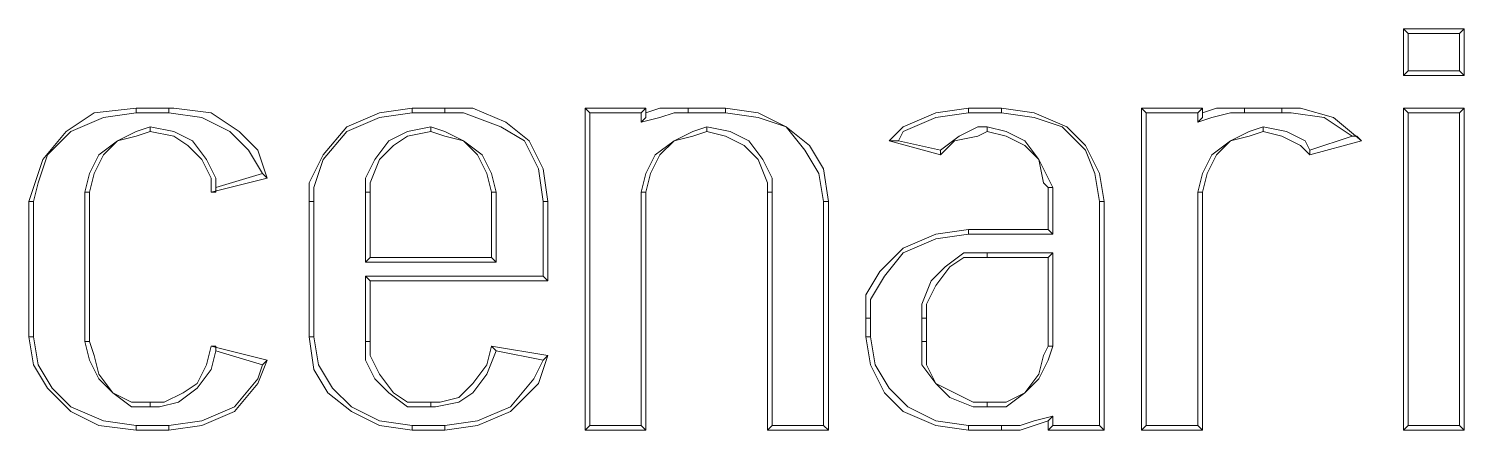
# Model space of a CAD drawing. Header units: centimetres. Extents: x -12.5 to 12.5, y -6.1 to 6.1.
# Drawn here: x 4.149 to 5.232, y -5.539 to -5.236 of the extents above; entities that cross this region are included whole.
import ezdxf

# ---------------------------------------------------------------- set-up
doc = ezdxf.new("R2010")
doc.units = ezdxf.units.CM
doc.header["$MEASUREMENT"] = 0
doc.layers.add('Camada 1', color=7, linetype='Continuous')

msp = doc.modelspace()

# ---------------------------------------------------------------- linework, layer by layer
at = {"layer": 'Camada 1', "color": 251, "lineweight": 9}
for points in [[(5.19006, -5.23907), (5.19006, -5.23907), (5.18652, -5.23554), (5.18652, -5.23554)], [(5.18652, -5.23554), (5.18652, -5.23554), (5.18652, -5.27083), (5.18652, -5.27083)], [(5.2324, -5.23554), (5.2324, -5.23554), (5.18652, -5.23554), (5.18652, -5.23554)], [(5.19006, -5.23907), (5.19006, -5.23907), (5.19006, -5.2673), (5.19006, -5.2673)], [(5.22888, -5.23907), (5.22888, -5.23907), (5.19006, -5.23907), (5.19006, -5.23907)], [(5.22888, -5.23907), (5.22888, -5.23907), (5.2324, -5.23554), (5.2324, -5.23554)], [(5.22888, -5.2673), (5.22888, -5.2673), (5.22888, -5.23907), (5.22888, -5.23907)], [(5.2324, -5.27083), (5.2324, -5.27083), (5.2324, -5.23554), (5.2324, -5.23554)], [(5.19006, -5.2673), (5.19006, -5.2673), (5.18652, -5.27083), (5.18652, -5.27083)], [(5.18652, -5.27083), (5.18652, -5.27083), (5.2324, -5.27083), (5.2324, -5.27083)], [(5.19006, -5.2673), (5.19006, -5.2673), (5.22888, -5.2673), (5.22888, -5.2673)], [(5.22888, -5.2673), (5.22888, -5.2673), (5.2324, -5.27083), (5.2324, -5.27083)], [(4.23013, -5.29906), (4.23013, -5.29906), (4.23013, -5.29553), (4.23013, -5.29553)], [(4.25484, -5.29553), (4.25484, -5.29553), (4.23013, -5.29553), (4.23013, -5.29553)], [(4.25484, -5.29906), (4.25484, -5.29906), (4.25484, -5.29553), (4.25484, -5.29553)], [(4.43835, -5.29906), (4.43835, -5.29906), (4.43835, -5.29553), (4.43835, -5.29553)], [(4.46306, -5.29553), (4.46306, -5.29553), (4.43835, -5.29553), (4.43835, -5.29553)], [(4.46306, -5.29906), (4.46306, -5.29906), (4.46306, -5.29553), (4.46306, -5.29553)], [(4.57246, -5.29906), (4.57246, -5.29906), (4.56893, -5.29553), (4.56893, -5.29553)], [(4.6148, -5.29553), (4.6148, -5.29553), (4.56893, -5.29553), (4.56893, -5.29553)], [(4.56893, -5.29553), (4.56893, -5.29553), (4.56893, -5.53905), (4.56893, -5.53905)], [(4.61127, -5.29906), (4.61127, -5.29906), (4.6148, -5.29553), (4.6148, -5.29553)], [(4.6148, -5.29906), (4.6148, -5.29906), (4.6148, -5.29553), (4.6148, -5.29553)], [(4.64657, -5.29906), (4.64657, -5.29906), (4.64657, -5.29553), (4.64657, -5.29553)], [(4.6748, -5.29553), (4.6748, -5.29553), (4.64657, -5.29553), (4.64657, -5.29553)], [(4.6748, -5.29906), (4.6748, -5.29906), (4.6748, -5.29553), (4.6748, -5.29553)], [(4.85832, -5.29906), (4.85832, -5.29906), (4.85832, -5.29553), (4.85832, -5.29553)], [(4.88302, -5.29553), (4.88302, -5.29553), (4.85832, -5.29553), (4.85832, -5.29553)], [(4.88302, -5.29906), (4.88302, -5.29906), (4.88302, -5.29553), (4.88302, -5.29553)], [(4.99242, -5.29906), (4.99242, -5.29906), (4.9889, -5.29553), (4.9889, -5.29553)], [(5.03478, -5.29553), (5.03478, -5.29553), (4.9889, -5.29553), (4.9889, -5.29553)], [(4.9889, -5.29553), (4.9889, -5.29553), (4.9889, -5.53905), (4.9889, -5.53905)], [(5.03124, -5.29906), (5.03124, -5.29906), (5.03478, -5.29553), (5.03478, -5.29553)], [(5.03478, -5.29906), (5.03478, -5.29906), (5.03478, -5.29553), (5.03478, -5.29553)], [(5.06654, -5.29906), (5.06654, -5.29906), (5.06654, -5.29553), (5.06654, -5.29553)], [(5.09477, -5.29553), (5.09477, -5.29553), (5.06654, -5.29553), (5.06654, -5.29553)], [(5.09477, -5.29906), (5.09477, -5.29906), (5.09477, -5.29553), (5.09477, -5.29553)], [(5.19006, -5.29906), (5.19006, -5.29906), (5.18652, -5.29553), (5.18652, -5.29553)], [(5.2324, -5.29553), (5.2324, -5.29553), (5.18652, -5.29553), (5.18652, -5.29553)], [(5.18652, -5.29553), (5.18652, -5.29553), (5.18652, -5.53905), (5.18652, -5.53905)], [(5.22888, -5.29906), (5.22888, -5.29906), (5.2324, -5.29553), (5.2324, -5.29553)], [(5.2324, -5.53905), (5.2324, -5.53905), (5.2324, -5.29553), (5.2324, -5.29553)], [(4.25484, -5.29906), (4.25484, -5.29906), (4.23013, -5.29906), (4.23013, -5.29906)], [(4.46306, -5.29906), (4.46306, -5.29906), (4.43835, -5.29906), (4.43835, -5.29906)], [(4.61127, -5.29906), (4.61127, -5.29906), (4.57246, -5.29906), (4.57246, -5.29906)], [(4.57246, -5.29906), (4.57246, -5.29906), (4.57246, -5.53551), (4.57246, -5.53551)], [(4.61127, -5.30613), (4.61127, -5.30613), (4.61127, -5.29906), (4.61127, -5.29906)], [(4.6748, -5.29906), (4.6748, -5.29906), (4.64657, -5.29906), (4.64657, -5.29906)], [(4.88302, -5.29906), (4.88302, -5.29906), (4.85832, -5.29906), (4.85832, -5.29906)], [(4.99242, -5.29906), (4.99242, -5.29906), (4.99242, -5.53551), (4.99242, -5.53551)], [(5.03124, -5.29906), (5.03124, -5.29906), (4.99242, -5.29906), (4.99242, -5.29906)], [(5.03124, -5.30613), (5.03124, -5.30613), (5.03124, -5.29906), (5.03124, -5.29906)], [(5.09477, -5.29906), (5.09477, -5.29906), (5.06654, -5.29906), (5.06654, -5.29906)], [(5.19006, -5.29906), (5.19006, -5.29906), (5.19006, -5.53551), (5.19006, -5.53551)], [(5.22888, -5.29906), (5.22888, -5.29906), (5.19006, -5.29906), (5.19006, -5.29906)], [(5.22888, -5.53551), (5.22888, -5.53551), (5.22888, -5.29906), (5.22888, -5.29906)], [(4.24072, -5.30965), (4.24072, -5.30965), (4.24072, -5.31318), (4.24072, -5.31318)], [(4.45246, -5.30965), (4.45246, -5.30965), (4.45246, -5.31318), (4.45246, -5.31318)], [(4.66068, -5.30965), (4.66068, -5.30965), (4.66068, -5.31318), (4.66068, -5.31318)], [(4.87243, -5.30965), (4.87243, -5.30965), (4.87243, -5.31318), (4.87243, -5.31318)], [(5.08065, -5.30965), (5.08065, -5.30965), (5.08065, -5.31318), (5.08065, -5.31318)], [(5.11595, -5.32729), (5.11595, -5.32729), (5.14771, -5.31671), (5.14771, -5.31671)], [(4.79832, -5.32024), (4.79832, -5.32024), (4.83714, -5.33083), (4.83714, -5.33083)], [(4.80538, -5.32024), (4.80538, -5.32024), (4.83714, -5.32729), (4.83714, -5.32729)], [(5.11595, -5.33083), (5.11595, -5.33083), (5.15476, -5.32024), (5.15476, -5.32024)], [(4.2866, -5.35906), (4.2866, -5.35906), (4.32894, -5.34847), (4.32894, -5.34847)], [(4.29013, -5.35552), (4.29013, -5.35552), (4.32541, -5.34494), (4.32541, -5.34494)], [(4.32541, -5.34494), (4.32541, -5.34494), (4.32894, -5.34847), (4.32894, -5.34847)], [(4.19131, -5.47199), (4.19131, -5.47199), (4.19131, -5.35906), (4.19131, -5.35906)], [(4.19131, -5.35906), (4.19131, -5.35906), (4.19484, -5.35906), (4.19484, -5.35906)], [(4.19484, -5.47199), (4.19484, -5.47199), (4.19484, -5.35906), (4.19484, -5.35906)], [(4.40306, -5.35906), (4.40306, -5.35906), (4.40306, -5.412), (4.40306, -5.412)], [(4.40306, -5.35906), (4.40306, -5.35906), (4.40658, -5.35906), (4.40658, -5.35906)], [(4.40658, -5.35906), (4.40658, -5.35906), (4.40658, -5.40847), (4.40658, -5.40847)], [(4.50187, -5.35906), (4.50187, -5.35906), (4.49835, -5.35906), (4.49835, -5.35906)], [(4.49835, -5.40847), (4.49835, -5.40847), (4.49835, -5.35906), (4.49835, -5.35906)], [(4.50187, -5.412), (4.50187, -5.412), (4.50187, -5.35906), (4.50187, -5.35906)], [(4.61127, -5.53551), (4.61127, -5.53551), (4.61127, -5.35906), (4.61127, -5.35906)], [(4.61127, -5.35906), (4.61127, -5.35906), (4.6148, -5.35906), (4.6148, -5.35906)], [(4.6148, -5.53905), (4.6148, -5.53905), (4.6148, -5.35906), (4.6148, -5.35906)], [(4.71009, -5.35906), (4.71009, -5.35906), (4.70656, -5.35906), (4.70656, -5.35906)], [(4.70656, -5.35906), (4.70656, -5.35906), (4.70656, -5.53905), (4.70656, -5.53905)], [(4.71009, -5.35906), (4.71009, -5.35906), (4.71009, -5.53551), (4.71009, -5.53551)], [(4.92184, -5.35552), (4.92184, -5.35552), (4.91831, -5.35552), (4.91831, -5.35552)], [(4.91831, -5.35552), (4.91831, -5.35552), (4.91831, -5.38729), (4.91831, -5.38729)], [(4.92184, -5.35552), (4.92184, -5.35552), (4.92184, -5.39082), (4.92184, -5.39082)], [(5.03124, -5.53551), (5.03124, -5.53551), (5.03124, -5.35906), (5.03124, -5.35906)], [(5.03124, -5.35906), (5.03124, -5.35906), (5.03478, -5.35906), (5.03478, -5.35906)], [(5.03478, -5.53905), (5.03478, -5.53905), (5.03478, -5.35906), (5.03478, -5.35906)], [(4.15249, -5.36612), (4.15249, -5.36612), (4.14897, -5.36612), (4.14897, -5.36612)], [(4.14897, -5.36612), (4.14897, -5.36612), (4.14897, -5.46846), (4.14897, -5.46846)], [(4.15249, -5.36612), (4.15249, -5.36612), (4.15249, -5.46846), (4.15249, -5.46846)], [(4.36424, -5.36612), (4.36424, -5.36612), (4.36071, -5.36612), (4.36071, -5.36612)], [(4.36071, -5.36612), (4.36071, -5.36612), (4.36071, -5.46846), (4.36071, -5.46846)], [(4.36424, -5.36612), (4.36424, -5.36612), (4.36424, -5.46846), (4.36424, -5.46846)], [(4.53716, -5.42258), (4.53716, -5.42258), (4.53716, -5.36612), (4.53716, -5.36612)], [(4.53716, -5.36612), (4.53716, -5.36612), (4.5407, -5.36612), (4.5407, -5.36612)], [(4.5407, -5.42611), (4.5407, -5.42611), (4.5407, -5.36612), (4.5407, -5.36612)], [(4.74892, -5.53551), (4.74892, -5.53551), (4.74892, -5.36612), (4.74892, -5.36612)], [(4.74892, -5.36612), (4.74892, -5.36612), (4.75245, -5.36612), (4.75245, -5.36612)], [(4.75245, -5.53905), (4.75245, -5.53905), (4.75245, -5.36612), (4.75245, -5.36612)], [(4.95714, -5.36612), (4.95714, -5.36612), (4.96066, -5.36612), (4.96066, -5.36612)], [(4.85832, -5.39082), (4.85832, -5.39082), (4.85832, -5.38729), (4.85832, -5.38729)], [(4.91831, -5.38729), (4.91831, -5.38729), (4.85832, -5.38729), (4.85832, -5.38729)], [(4.92184, -5.39082), (4.92184, -5.39082), (4.85832, -5.39082), (4.85832, -5.39082)], [(4.92184, -5.39082), (4.92184, -5.39082), (4.91831, -5.38729), (4.91831, -5.38729)], [(4.92184, -5.40493), (4.92184, -5.40493), (4.87243, -5.40493), (4.87243, -5.40493)], [(4.87243, -5.40493), (4.87243, -5.40493), (4.87243, -5.40847), (4.87243, -5.40847)], [(4.92184, -5.40493), (4.92184, -5.40493), (4.91831, -5.40847), (4.91831, -5.40847)], [(4.92184, -5.47552), (4.92184, -5.47552), (4.92184, -5.40493), (4.92184, -5.40493)], [(4.40306, -5.412), (4.40306, -5.412), (4.40658, -5.40847), (4.40658, -5.40847)], [(4.40306, -5.412), (4.40306, -5.412), (4.50187, -5.412), (4.50187, -5.412)], [(4.40658, -5.40847), (4.40658, -5.40847), (4.49835, -5.40847), (4.49835, -5.40847)], [(4.50187, -5.412), (4.50187, -5.412), (4.49835, -5.40847), (4.49835, -5.40847)], [(4.91831, -5.40847), (4.91831, -5.40847), (4.87243, -5.40847), (4.87243, -5.40847)], [(4.91831, -5.47552), (4.91831, -5.47552), (4.91831, -5.40847), (4.91831, -5.40847)], [(4.40306, -5.42258), (4.40306, -5.42258), (4.53716, -5.42258), (4.53716, -5.42258)], [(4.40306, -5.47199), (4.40306, -5.47199), (4.40306, -5.42258), (4.40306, -5.42258)], [(4.40306, -5.42258), (4.40306, -5.42258), (4.40658, -5.42611), (4.40658, -5.42611)], [(4.40658, -5.47199), (4.40658, -5.47199), (4.40658, -5.42611), (4.40658, -5.42611)], [(4.40658, -5.42611), (4.40658, -5.42611), (4.5407, -5.42611), (4.5407, -5.42611)], [(4.53716, -5.42258), (4.53716, -5.42258), (4.5407, -5.42611), (4.5407, -5.42611)], [(4.78421, -5.45434), (4.78421, -5.45434), (4.78068, -5.45434), (4.78068, -5.45434)], [(4.78068, -5.45434), (4.78068, -5.45434), (4.78068, -5.46846), (4.78068, -5.46846)], [(4.78421, -5.45434), (4.78421, -5.45434), (4.78421, -5.46846), (4.78421, -5.46846)], [(4.82302, -5.45434), (4.82302, -5.45434), (4.82302, -5.47199), (4.82302, -5.47199)], [(4.82302, -5.45434), (4.82302, -5.45434), (4.82656, -5.45434), (4.82656, -5.45434)], [(4.82656, -5.45434), (4.82656, -5.45434), (4.82656, -5.47199), (4.82656, -5.47199)], [(4.15249, -5.46846), (4.15249, -5.46846), (4.14897, -5.46846), (4.14897, -5.46846)], [(4.36424, -5.46846), (4.36424, -5.46846), (4.36071, -5.46846), (4.36071, -5.46846)], [(4.78421, -5.46846), (4.78421, -5.46846), (4.78068, -5.46846), (4.78068, -5.46846)], [(4.19131, -5.47199), (4.19131, -5.47199), (4.19484, -5.47199), (4.19484, -5.47199)], [(4.32894, -5.4861), (4.32894, -5.4861), (4.2866, -5.47552), (4.2866, -5.47552)], [(4.32541, -5.48964), (4.32541, -5.48964), (4.29013, -5.47905), (4.29013, -5.47905)], [(4.40306, -5.47199), (4.40306, -5.47199), (4.40658, -5.47199), (4.40658, -5.47199)], [(4.50187, -5.47905), (4.50187, -5.47905), (4.49835, -5.47552), (4.49835, -5.47552)], [(4.5407, -5.48258), (4.5407, -5.48258), (4.49835, -5.47552), (4.49835, -5.47552)], [(4.53716, -5.4861), (4.53716, -5.4861), (4.50187, -5.47905), (4.50187, -5.47905)], [(4.82302, -5.47199), (4.82302, -5.47199), (4.82656, -5.47199), (4.82656, -5.47199)], [(4.92184, -5.47552), (4.92184, -5.47552), (4.91831, -5.47552), (4.91831, -5.47552)], [(4.32541, -5.48964), (4.32541, -5.48964), (4.32894, -5.4861), (4.32894, -5.4861)], [(4.24072, -5.5214), (4.24072, -5.5214), (4.24072, -5.51787), (4.24072, -5.51787)], [(4.45246, -5.5214), (4.45246, -5.5214), (4.45246, -5.51787), (4.45246, -5.51787)], [(4.87243, -5.5214), (4.87243, -5.5214), (4.87243, -5.51787), (4.87243, -5.51787)], [(4.23013, -5.53551), (4.23013, -5.53551), (4.25484, -5.53551), (4.25484, -5.53551)], [(4.23013, -5.53551), (4.23013, -5.53551), (4.23013, -5.53905), (4.23013, -5.53905)], [(4.25484, -5.53551), (4.25484, -5.53551), (4.25484, -5.53905), (4.25484, -5.53905)], [(4.43835, -5.53551), (4.43835, -5.53551), (4.46306, -5.53551), (4.46306, -5.53551)], [(4.43835, -5.53551), (4.43835, -5.53551), (4.43835, -5.53905), (4.43835, -5.53905)], [(4.46306, -5.53551), (4.46306, -5.53551), (4.46306, -5.53905), (4.46306, -5.53905)], [(4.57246, -5.53551), (4.57246, -5.53551), (4.56893, -5.53905), (4.56893, -5.53905)], [(4.57246, -5.53551), (4.57246, -5.53551), (4.61127, -5.53551), (4.61127, -5.53551)], [(4.61127, -5.53551), (4.61127, -5.53551), (4.6148, -5.53905), (4.6148, -5.53905)], [(4.71009, -5.53551), (4.71009, -5.53551), (4.70656, -5.53905), (4.70656, -5.53905)], [(4.71009, -5.53551), (4.71009, -5.53551), (4.74892, -5.53551), (4.74892, -5.53551)], [(4.74892, -5.53551), (4.74892, -5.53551), (4.75245, -5.53905), (4.75245, -5.53905)], [(4.85832, -5.53551), (4.85832, -5.53551), (4.88302, -5.53551), (4.88302, -5.53551)], [(4.85832, -5.53551), (4.85832, -5.53551), (4.85832, -5.53905), (4.85832, -5.53905)], [(4.88302, -5.53551), (4.88302, -5.53551), (4.88302, -5.53905), (4.88302, -5.53905)], [(4.92184, -5.52846), (4.92184, -5.52846), (4.91831, -5.53198), (4.91831, -5.53198)], [(4.91831, -5.53198), (4.91831, -5.53198), (4.91831, -5.53905), (4.91831, -5.53905)], [(4.92184, -5.53551), (4.92184, -5.53551), (4.91831, -5.53905), (4.91831, -5.53905)], [(4.92184, -5.52846), (4.92184, -5.52846), (4.92184, -5.53551), (4.92184, -5.53551)], [(4.92184, -5.53551), (4.92184, -5.53551), (4.95714, -5.53551), (4.95714, -5.53551)], [(4.95714, -5.53551), (4.95714, -5.53551), (4.96066, -5.53905), (4.96066, -5.53905)], [(4.99242, -5.53551), (4.99242, -5.53551), (4.9889, -5.53905), (4.9889, -5.53905)], [(4.99242, -5.53551), (4.99242, -5.53551), (5.03124, -5.53551), (5.03124, -5.53551)], [(5.03124, -5.53551), (5.03124, -5.53551), (5.03478, -5.53905), (5.03478, -5.53905)], [(5.19006, -5.53551), (5.19006, -5.53551), (5.18652, -5.53905), (5.18652, -5.53905)], [(5.19006, -5.53551), (5.19006, -5.53551), (5.22888, -5.53551), (5.22888, -5.53551)], [(5.22888, -5.53551), (5.22888, -5.53551), (5.2324, -5.53905), (5.2324, -5.53905)], [(4.23013, -5.53905), (4.23013, -5.53905), (4.25484, -5.53905), (4.25484, -5.53905)], [(4.43835, -5.53905), (4.43835, -5.53905), (4.46306, -5.53905), (4.46306, -5.53905)], [(4.56893, -5.53905), (4.56893, -5.53905), (4.6148, -5.53905), (4.6148, -5.53905)], [(4.70656, -5.53905), (4.70656, -5.53905), (4.75245, -5.53905), (4.75245, -5.53905)], [(4.85832, -5.53905), (4.85832, -5.53905), (4.88302, -5.53905), (4.88302, -5.53905)], [(4.91831, -5.53905), (4.91831, -5.53905), (4.96066, -5.53905), (4.96066, -5.53905)], [(4.9889, -5.53905), (4.9889, -5.53905), (5.03478, -5.53905), (5.03478, -5.53905)], [(5.18652, -5.53905), (5.18652, -5.53905), (5.2324, -5.53905), (5.2324, -5.53905)]]:
    msp.add_open_spline(points, degree=3, dxfattribs=at)
for points, knots in [([(4.23013, -5.29553), (4.23013, -5.29553), (4.19836, -5.29906), (4.19836, -5.29906), (4.19836, -5.29906), (4.1772, -5.31318), (4.1772, -5.31318), (4.1772, -5.31318), (4.15955, -5.33436), (4.15955, -5.33436), (4.15955, -5.33436), (4.15249, -5.35552), (4.15249, -5.35552), (4.15249, -5.35552), (4.14897, -5.36612), (4.14897, -5.36612)], [0, 0, 0, 0, 0.2, 0.2, 0.2, 0.4, 0.4, 0.4, 0.6, 0.6, 0.6, 0.8, 0.8, 0.8, 1, 1, 1, 1]), ([(4.32894, -5.34847), (4.32894, -5.34847), (4.32189, -5.32729), (4.32189, -5.32729), (4.32189, -5.32729), (4.30778, -5.31318), (4.30778, -5.31318), (4.30778, -5.31318), (4.2866, -5.29906), (4.2866, -5.29906), (4.2866, -5.29906), (4.25837, -5.29553), (4.25837, -5.29553), (4.25837, -5.29553), (4.25484, -5.29553), (4.25484, -5.29553)], [0, 0, 0, 0, 0.2, 0.2, 0.2, 0.4, 0.4, 0.4, 0.6, 0.6, 0.6, 0.8, 0.8, 0.8, 1, 1, 1, 1]), ([(4.43835, -5.29553), (4.43835, -5.29553), (4.41365, -5.29906), (4.41365, -5.29906), (4.41365, -5.29906), (4.38894, -5.30965), (4.38894, -5.30965), (4.38894, -5.30965), (4.3713, -5.33083), (4.3713, -5.33083), (4.3713, -5.33083), (4.36071, -5.352), (4.36071, -5.352), (4.36071, -5.352), (4.36071, -5.36612), (4.36071, -5.36612)], [0, 0, 0, 0, 0.2, 0.2, 0.2, 0.4, 0.4, 0.4, 0.6, 0.6, 0.6, 0.8, 0.8, 0.8, 1, 1, 1, 1]), ([(4.5407, -5.36612), (4.5407, -5.36612), (4.53716, -5.34141), (4.53716, -5.34141), (4.53716, -5.34141), (4.52658, -5.32024), (4.52658, -5.32024), (4.52658, -5.32024), (4.50893, -5.30613), (4.50893, -5.30613), (4.50893, -5.30613), (4.48422, -5.29553), (4.48422, -5.29553), (4.48422, -5.29553), (4.46306, -5.29553), (4.46306, -5.29553)], [0, 0, 0, 0, 0.2, 0.2, 0.2, 0.4, 0.4, 0.4, 0.6, 0.6, 0.6, 0.8, 0.8, 0.8, 1, 1, 1, 1]), ([(4.64657, -5.29553), (4.64657, -5.29553), (4.63598, -5.29553), (4.63598, -5.29553), (4.63598, -5.29553), (4.6254, -5.29553), (4.6254, -5.29553), (4.6254, -5.29553), (4.6148, -5.29906), (4.6148, -5.29906)], [0, 0, 0, 0, 0.3333333, 0.3333333, 0.3333333, 0.6666667, 0.6666667, 0.6666667, 1, 1, 1, 1]), ([(4.75245, -5.36612), (4.75245, -5.36612), (4.74892, -5.34141), (4.74892, -5.34141), (4.74892, -5.34141), (4.73832, -5.32377), (4.73832, -5.32377), (4.73832, -5.32377), (4.72068, -5.30965), (4.72068, -5.30965), (4.72068, -5.30965), (4.69951, -5.29906), (4.69951, -5.29906), (4.69951, -5.29906), (4.6748, -5.29553), (4.6748, -5.29553)], [0, 0, 0, 0, 0.2, 0.2, 0.2, 0.4, 0.4, 0.4, 0.6, 0.6, 0.6, 0.8, 0.8, 0.8, 1, 1, 1, 1]), ([(4.85832, -5.29553), (4.85832, -5.29553), (4.83361, -5.29906), (4.83361, -5.29906), (4.83361, -5.29906), (4.80891, -5.30965), (4.80891, -5.30965), (4.80891, -5.30965), (4.79832, -5.32024), (4.79832, -5.32024)], [0, 0, 0, 0, 0.3333333, 0.3333333, 0.3333333, 0.6666667, 0.6666667, 0.6666667, 1, 1, 1, 1]), ([(4.96066, -5.36612), (4.96066, -5.36612), (4.95714, -5.34494), (4.95714, -5.34494), (4.95714, -5.34494), (4.94654, -5.32377), (4.94654, -5.32377), (4.94654, -5.32377), (4.93243, -5.30965), (4.93243, -5.30965), (4.93243, -5.30965), (4.90773, -5.29906), (4.90773, -5.29906), (4.90773, -5.29906), (4.88302, -5.29553), (4.88302, -5.29553)], [0, 0, 0, 0, 0.2, 0.2, 0.2, 0.4, 0.4, 0.4, 0.6, 0.6, 0.6, 0.8, 0.8, 0.8, 1, 1, 1, 1]), ([(5.06654, -5.29553), (5.06654, -5.29553), (5.05594, -5.29553), (5.05594, -5.29553), (5.05594, -5.29553), (5.04536, -5.29553), (5.04536, -5.29553), (5.04536, -5.29553), (5.03478, -5.29906), (5.03478, -5.29906)], [0, 0, 0, 0, 0.3333333, 0.3333333, 0.3333333, 0.6666667, 0.6666667, 0.6666667, 1, 1, 1, 1]), ([(5.15476, -5.32024), (5.15476, -5.32024), (5.13359, -5.30259), (5.13359, -5.30259), (5.13359, -5.30259), (5.10888, -5.29553), (5.10888, -5.29553), (5.10888, -5.29553), (5.09477, -5.29553), (5.09477, -5.29553)], [0, 0, 0, 0, 0.3333333, 0.3333333, 0.3333333, 0.6666667, 0.6666667, 0.6666667, 1, 1, 1, 1]), ([(4.23013, -5.29906), (4.23013, -5.29906), (4.20543, -5.30259), (4.20543, -5.30259), (4.20543, -5.30259), (4.18073, -5.31318), (4.18073, -5.31318), (4.18073, -5.31318), (4.16308, -5.33083), (4.16308, -5.33083), (4.16308, -5.33083), (4.15602, -5.352), (4.15602, -5.352), (4.15602, -5.352), (4.15249, -5.36612), (4.15249, -5.36612)], [0, 0, 0, 0, 0.2, 0.2, 0.2, 0.4, 0.4, 0.4, 0.6, 0.6, 0.6, 0.8, 0.8, 0.8, 1, 1, 1, 1]), ([(4.32541, -5.34494), (4.32541, -5.34494), (4.31483, -5.32729), (4.31483, -5.32729), (4.31483, -5.32729), (4.30071, -5.31318), (4.30071, -5.31318), (4.30071, -5.31318), (4.27954, -5.30259), (4.27954, -5.30259), (4.27954, -5.30259), (4.25484, -5.29906), (4.25484, -5.29906)], [0, 0, 0, 0, 0.25, 0.25, 0.25, 0.5, 0.5, 0.5, 0.75, 0.75, 0.75, 1, 1, 1, 1]), ([(4.43835, -5.29906), (4.43835, -5.29906), (4.41365, -5.30259), (4.41365, -5.30259), (4.41365, -5.30259), (4.38894, -5.31318), (4.38894, -5.31318), (4.38894, -5.31318), (4.3713, -5.33436), (4.3713, -5.33436), (4.3713, -5.33436), (4.36424, -5.35552), (4.36424, -5.35552), (4.36424, -5.35552), (4.36424, -5.36612), (4.36424, -5.36612)], [0, 0, 0, 0, 0.2, 0.2, 0.2, 0.4, 0.4, 0.4, 0.6, 0.6, 0.6, 0.8, 0.8, 0.8, 1, 1, 1, 1]), ([(4.53716, -5.36612), (4.53716, -5.36612), (4.53363, -5.34141), (4.53363, -5.34141), (4.53363, -5.34141), (4.52305, -5.32024), (4.52305, -5.32024), (4.52305, -5.32024), (4.5054, -5.30965), (4.5054, -5.30965), (4.5054, -5.30965), (4.47717, -5.29906), (4.47717, -5.29906), (4.47717, -5.29906), (4.46306, -5.29906), (4.46306, -5.29906)], [0, 0, 0, 0, 0.2, 0.2, 0.2, 0.4, 0.4, 0.4, 0.6, 0.6, 0.6, 0.8, 0.8, 0.8, 1, 1, 1, 1]), ([(4.64657, -5.29906), (4.64657, -5.29906), (4.63598, -5.29906), (4.63598, -5.29906), (4.63598, -5.29906), (4.6254, -5.30259), (4.6254, -5.30259), (4.6254, -5.30259), (4.61127, -5.30613), (4.61127, -5.30613)], [0, 0, 0, 0, 0.3333333, 0.3333333, 0.3333333, 0.6666667, 0.6666667, 0.6666667, 1, 1, 1, 1]), ([(4.61127, -5.30613), (4.61127, -5.30613), (4.6148, -5.30259), (4.6148, -5.30259), (4.6148, -5.30259), (4.6148, -5.29906), (4.6148, -5.29906)], [0, 0, 0, 0, 0.5, 0.5, 0.5, 1, 1, 1, 1]), ([(4.74892, -5.36612), (4.74892, -5.36612), (4.74538, -5.34494), (4.74538, -5.34494), (4.74538, -5.34494), (4.7348, -5.32729), (4.7348, -5.32729), (4.7348, -5.32729), (4.72068, -5.30965), (4.72068, -5.30965), (4.72068, -5.30965), (4.69951, -5.30259), (4.69951, -5.30259), (4.69951, -5.30259), (4.6748, -5.29906), (4.6748, -5.29906)], [0, 0, 0, 0, 0.2, 0.2, 0.2, 0.4, 0.4, 0.4, 0.6, 0.6, 0.6, 0.8, 0.8, 0.8, 1, 1, 1, 1]), ([(4.85832, -5.29906), (4.85832, -5.29906), (4.83361, -5.30259), (4.83361, -5.30259), (4.83361, -5.30259), (4.80891, -5.31318), (4.80891, -5.31318), (4.80891, -5.31318), (4.80538, -5.32024), (4.80538, -5.32024)], [0, 0, 0, 0, 0.3333333, 0.3333333, 0.3333333, 0.6666667, 0.6666667, 0.6666667, 1, 1, 1, 1]), ([(4.95714, -5.36612), (4.95714, -5.36612), (4.9536, -5.34494), (4.9536, -5.34494), (4.9536, -5.34494), (4.94654, -5.32729), (4.94654, -5.32729), (4.94654, -5.32729), (4.92889, -5.30965), (4.92889, -5.30965), (4.92889, -5.30965), (4.90773, -5.30259), (4.90773, -5.30259), (4.90773, -5.30259), (4.88302, -5.29906), (4.88302, -5.29906)], [0, 0, 0, 0, 0.2, 0.2, 0.2, 0.4, 0.4, 0.4, 0.6, 0.6, 0.6, 0.8, 0.8, 0.8, 1, 1, 1, 1]), ([(5.06654, -5.29906), (5.06654, -5.29906), (5.05594, -5.29906), (5.05594, -5.29906), (5.05594, -5.29906), (5.04183, -5.30259), (5.04183, -5.30259), (5.04183, -5.30259), (5.03124, -5.30613), (5.03124, -5.30613)], [0, 0, 0, 0, 0.3333333, 0.3333333, 0.3333333, 0.6666667, 0.6666667, 0.6666667, 1, 1, 1, 1]), ([(5.03124, -5.30613), (5.03124, -5.30613), (5.03478, -5.30259), (5.03478, -5.30259), (5.03478, -5.30259), (5.03478, -5.29906), (5.03478, -5.29906)], [0, 0, 0, 0, 0.5, 0.5, 0.5, 1, 1, 1, 1]), ([(5.14771, -5.31671), (5.14771, -5.31671), (5.12653, -5.30259), (5.12653, -5.30259), (5.12653, -5.30259), (5.10183, -5.29906), (5.10183, -5.29906), (5.10183, -5.29906), (5.09477, -5.29906), (5.09477, -5.29906)], [0, 0, 0, 0, 0.3333333, 0.3333333, 0.3333333, 0.6666667, 0.6666667, 0.6666667, 1, 1, 1, 1]), ([(4.19131, -5.35906), (4.19131, -5.35906), (4.19484, -5.34494), (4.19484, -5.34494), (4.19484, -5.34494), (4.2019, -5.33083), (4.2019, -5.33083), (4.2019, -5.33083), (4.21601, -5.32024), (4.21601, -5.32024), (4.21601, -5.32024), (4.23013, -5.31318), (4.23013, -5.31318), (4.23013, -5.31318), (4.24072, -5.30965), (4.24072, -5.30965)], [0, 0, 0, 0, 0.2, 0.2, 0.2, 0.4, 0.4, 0.4, 0.6, 0.6, 0.6, 0.8, 0.8, 0.8, 1, 1, 1, 1]), ([(4.19484, -5.35906), (4.19484, -5.35906), (4.19836, -5.34494), (4.19836, -5.34494), (4.19836, -5.34494), (4.20543, -5.33083), (4.20543, -5.33083), (4.20543, -5.33083), (4.21601, -5.32024), (4.21601, -5.32024), (4.21601, -5.32024), (4.23013, -5.31671), (4.23013, -5.31671), (4.23013, -5.31671), (4.24072, -5.31318), (4.24072, -5.31318)], [0, 0, 0, 0, 0.2, 0.2, 0.2, 0.4, 0.4, 0.4, 0.6, 0.6, 0.6, 0.8, 0.8, 0.8, 1, 1, 1, 1]), ([(4.24072, -5.30965), (4.24072, -5.30965), (4.25837, -5.31318), (4.25837, -5.31318), (4.25837, -5.31318), (4.27248, -5.32024), (4.27248, -5.32024), (4.27248, -5.32024), (4.28307, -5.33436), (4.28307, -5.33436), (4.28307, -5.33436), (4.29013, -5.34847), (4.29013, -5.34847), (4.29013, -5.34847), (4.29013, -5.35552), (4.29013, -5.35552)], [0, 0, 0, 0, 0.2, 0.2, 0.2, 0.4, 0.4, 0.4, 0.6, 0.6, 0.6, 0.8, 0.8, 0.8, 1, 1, 1, 1]), ([(4.24072, -5.31318), (4.24072, -5.31318), (4.25837, -5.31671), (4.25837, -5.31671), (4.25837, -5.31671), (4.26895, -5.32377), (4.26895, -5.32377), (4.26895, -5.32377), (4.27954, -5.33436), (4.27954, -5.33436), (4.27954, -5.33436), (4.2866, -5.34847), (4.2866, -5.34847), (4.2866, -5.34847), (4.2866, -5.35906), (4.2866, -5.35906)], [0, 0, 0, 0, 0.2, 0.2, 0.2, 0.4, 0.4, 0.4, 0.6, 0.6, 0.6, 0.8, 0.8, 0.8, 1, 1, 1, 1]), ([(4.45246, -5.30965), (4.45246, -5.30965), (4.43482, -5.31318), (4.43482, -5.31318), (4.43482, -5.31318), (4.4207, -5.32024), (4.4207, -5.32024), (4.4207, -5.32024), (4.41012, -5.33436), (4.41012, -5.33436), (4.41012, -5.33436), (4.40306, -5.34847), (4.40306, -5.34847), (4.40306, -5.34847), (4.40306, -5.35906), (4.40306, -5.35906)], [0, 0, 0, 0, 0.2, 0.2, 0.2, 0.4, 0.4, 0.4, 0.6, 0.6, 0.6, 0.8, 0.8, 0.8, 1, 1, 1, 1]), ([(4.45246, -5.31318), (4.45246, -5.31318), (4.43482, -5.31671), (4.43482, -5.31671), (4.43482, -5.31671), (4.42423, -5.32377), (4.42423, -5.32377), (4.42423, -5.32377), (4.41365, -5.33436), (4.41365, -5.33436), (4.41365, -5.33436), (4.40658, -5.352), (4.40658, -5.352), (4.40658, -5.352), (4.40658, -5.35906), (4.40658, -5.35906)], [0, 0, 0, 0, 0.2, 0.2, 0.2, 0.4, 0.4, 0.4, 0.6, 0.6, 0.6, 0.8, 0.8, 0.8, 1, 1, 1, 1]), ([(4.50187, -5.35906), (4.50187, -5.35906), (4.49835, -5.34494), (4.49835, -5.34494), (4.49835, -5.34494), (4.49129, -5.33083), (4.49129, -5.33083), (4.49129, -5.33083), (4.47717, -5.32024), (4.47717, -5.32024), (4.47717, -5.32024), (4.46306, -5.31318), (4.46306, -5.31318), (4.46306, -5.31318), (4.45246, -5.30965), (4.45246, -5.30965)], [0, 0, 0, 0, 0.2, 0.2, 0.2, 0.4, 0.4, 0.4, 0.6, 0.6, 0.6, 0.8, 0.8, 0.8, 1, 1, 1, 1]), ([(4.49835, -5.35906), (4.49835, -5.35906), (4.49482, -5.34494), (4.49482, -5.34494), (4.49482, -5.34494), (4.48776, -5.33083), (4.48776, -5.33083), (4.48776, -5.33083), (4.47717, -5.32024), (4.47717, -5.32024), (4.47717, -5.32024), (4.46306, -5.31671), (4.46306, -5.31671), (4.46306, -5.31671), (4.45246, -5.31318), (4.45246, -5.31318)], [0, 0, 0, 0, 0.2, 0.2, 0.2, 0.4, 0.4, 0.4, 0.6, 0.6, 0.6, 0.8, 0.8, 0.8, 1, 1, 1, 1]), ([(4.61127, -5.35906), (4.61127, -5.35906), (4.6148, -5.34494), (4.6148, -5.34494), (4.6148, -5.34494), (4.62187, -5.33083), (4.62187, -5.33083), (4.62187, -5.33083), (4.63598, -5.32024), (4.63598, -5.32024), (4.63598, -5.32024), (4.6501, -5.31318), (4.6501, -5.31318), (4.6501, -5.31318), (4.66068, -5.30965), (4.66068, -5.30965)], [0, 0, 0, 0, 0.2, 0.2, 0.2, 0.4, 0.4, 0.4, 0.6, 0.6, 0.6, 0.8, 0.8, 0.8, 1, 1, 1, 1]), ([(4.6148, -5.35906), (4.6148, -5.35906), (4.61834, -5.34494), (4.61834, -5.34494), (4.61834, -5.34494), (4.6254, -5.33083), (4.6254, -5.33083), (4.6254, -5.33083), (4.63598, -5.32024), (4.63598, -5.32024), (4.63598, -5.32024), (4.6501, -5.31671), (4.6501, -5.31671), (4.6501, -5.31671), (4.66068, -5.31318), (4.66068, -5.31318)], [0, 0, 0, 0, 0.2, 0.2, 0.2, 0.4, 0.4, 0.4, 0.6, 0.6, 0.6, 0.8, 0.8, 0.8, 1, 1, 1, 1]), ([(4.66068, -5.30965), (4.66068, -5.30965), (4.67833, -5.31318), (4.67833, -5.31318), (4.67833, -5.31318), (4.69244, -5.32024), (4.69244, -5.32024), (4.69244, -5.32024), (4.70304, -5.33436), (4.70304, -5.33436), (4.70304, -5.33436), (4.71009, -5.34847), (4.71009, -5.34847), (4.71009, -5.34847), (4.71009, -5.35906), (4.71009, -5.35906)], [0, 0, 0, 0, 0.2, 0.2, 0.2, 0.4, 0.4, 0.4, 0.6, 0.6, 0.6, 0.8, 0.8, 0.8, 1, 1, 1, 1]), ([(4.66068, -5.31318), (4.66068, -5.31318), (4.6748, -5.31671), (4.6748, -5.31671), (4.6748, -5.31671), (4.68892, -5.32377), (4.68892, -5.32377), (4.68892, -5.32377), (4.69951, -5.33436), (4.69951, -5.33436), (4.69951, -5.33436), (4.70656, -5.352), (4.70656, -5.352), (4.70656, -5.352), (4.70656, -5.35906), (4.70656, -5.35906)], [0, 0, 0, 0, 0.2, 0.2, 0.2, 0.4, 0.4, 0.4, 0.6, 0.6, 0.6, 0.8, 0.8, 0.8, 1, 1, 1, 1]), ([(4.83714, -5.32729), (4.83714, -5.32729), (4.85125, -5.31671), (4.85125, -5.31671), (4.85125, -5.31671), (4.86537, -5.30965), (4.86537, -5.30965), (4.86537, -5.30965), (4.87243, -5.30965), (4.87243, -5.30965)], [0, 0, 0, 0, 0.3333333, 0.3333333, 0.3333333, 0.6666667, 0.6666667, 0.6666667, 1, 1, 1, 1]), ([(4.83714, -5.33083), (4.83714, -5.33083), (4.84773, -5.32024), (4.84773, -5.32024), (4.84773, -5.32024), (4.86537, -5.31671), (4.86537, -5.31671), (4.86537, -5.31671), (4.87243, -5.31318), (4.87243, -5.31318)], [0, 0, 0, 0, 0.3333333, 0.3333333, 0.3333333, 0.6666667, 0.6666667, 0.6666667, 1, 1, 1, 1]), ([(4.87243, -5.30965), (4.87243, -5.30965), (4.88655, -5.31318), (4.88655, -5.31318), (4.88655, -5.31318), (4.90066, -5.32024), (4.90066, -5.32024), (4.90066, -5.32024), (4.91126, -5.33436), (4.91126, -5.33436), (4.91126, -5.33436), (4.91831, -5.34847), (4.91831, -5.34847), (4.91831, -5.34847), (4.92184, -5.35552), (4.92184, -5.35552)], [0, 0, 0, 0, 0.2, 0.2, 0.2, 0.4, 0.4, 0.4, 0.6, 0.6, 0.6, 0.8, 0.8, 0.8, 1, 1, 1, 1]), ([(4.87243, -5.31318), (4.87243, -5.31318), (4.88655, -5.31671), (4.88655, -5.31671), (4.88655, -5.31671), (4.90066, -5.32377), (4.90066, -5.32377), (4.90066, -5.32377), (4.91126, -5.33436), (4.91126, -5.33436), (4.91126, -5.33436), (4.91478, -5.352), (4.91478, -5.352), (4.91478, -5.352), (4.91831, -5.35552), (4.91831, -5.35552)], [0, 0, 0, 0, 0.2, 0.2, 0.2, 0.4, 0.4, 0.4, 0.6, 0.6, 0.6, 0.8, 0.8, 0.8, 1, 1, 1, 1]), ([(5.03124, -5.35906), (5.03124, -5.35906), (5.03478, -5.34494), (5.03478, -5.34494), (5.03478, -5.34494), (5.04183, -5.33083), (5.04183, -5.33083), (5.04183, -5.33083), (5.05594, -5.32024), (5.05594, -5.32024), (5.05594, -5.32024), (5.07007, -5.31318), (5.07007, -5.31318), (5.07007, -5.31318), (5.08065, -5.30965), (5.08065, -5.30965)], [0, 0, 0, 0, 0.2, 0.2, 0.2, 0.4, 0.4, 0.4, 0.6, 0.6, 0.6, 0.8, 0.8, 0.8, 1, 1, 1, 1]), ([(5.03478, -5.35906), (5.03478, -5.35906), (5.03831, -5.34494), (5.03831, -5.34494), (5.03831, -5.34494), (5.04536, -5.33083), (5.04536, -5.33083), (5.04536, -5.33083), (5.05594, -5.32024), (5.05594, -5.32024), (5.05594, -5.32024), (5.07007, -5.31671), (5.07007, -5.31671), (5.07007, -5.31671), (5.08065, -5.31318), (5.08065, -5.31318)], [0, 0, 0, 0, 0.2, 0.2, 0.2, 0.4, 0.4, 0.4, 0.6, 0.6, 0.6, 0.8, 0.8, 0.8, 1, 1, 1, 1]), ([(5.08065, -5.30965), (5.08065, -5.30965), (5.0983, -5.31318), (5.0983, -5.31318), (5.0983, -5.31318), (5.11242, -5.32024), (5.11242, -5.32024), (5.11242, -5.32024), (5.11595, -5.32729), (5.11595, -5.32729)], [0, 0, 0, 0, 0.3333333, 0.3333333, 0.3333333, 0.6666667, 0.6666667, 0.6666667, 1, 1, 1, 1]), ([(5.08065, -5.31318), (5.08065, -5.31318), (5.09477, -5.31671), (5.09477, -5.31671), (5.09477, -5.31671), (5.10888, -5.32377), (5.10888, -5.32377), (5.10888, -5.32377), (5.11595, -5.33083), (5.11595, -5.33083)], [0, 0, 0, 0, 0.3333333, 0.3333333, 0.3333333, 0.6666667, 0.6666667, 0.6666667, 1, 1, 1, 1]), ([(5.14771, -5.31671), (5.14771, -5.31671), (5.15123, -5.31671), (5.15123, -5.31671), (5.15123, -5.31671), (5.15476, -5.32024), (5.15476, -5.32024)], [0, 0, 0, 0, 0.5, 0.5, 0.5, 1, 1, 1, 1]), ([(4.80538, -5.32024), (4.80538, -5.32024), (4.80185, -5.32024), (4.80185, -5.32024), (4.80185, -5.32024), (4.79832, -5.32024), (4.79832, -5.32024)], [0, 0, 0, 0, 0.5, 0.5, 0.5, 1, 1, 1, 1]), ([(4.83714, -5.32729), (4.83714, -5.32729), (4.83714, -5.32729), (4.83714, -5.32729), (4.83714, -5.32729), (4.83714, -5.33083), (4.83714, -5.33083)], [0, 0, 0, 0, 0.5, 0.5, 0.5, 1, 1, 1, 1]), ([(5.11595, -5.32729), (5.11595, -5.32729), (5.11595, -5.32729), (5.11595, -5.32729), (5.11595, -5.32729), (5.11595, -5.33083), (5.11595, -5.33083)], [0, 0, 0, 0, 0.5, 0.5, 0.5, 1, 1, 1, 1]), ([(4.29013, -5.35552), (4.29013, -5.35552), (4.29013, -5.35906), (4.29013, -5.35906), (4.29013, -5.35906), (4.2866, -5.35906), (4.2866, -5.35906)], [0, 0, 0, 0, 0.5, 0.5, 0.5, 1, 1, 1, 1]), ([(4.95714, -5.53551), (4.95714, -5.53551), (4.95714, -5.4861), (4.95714, -5.4861), (4.95714, -5.4861), (4.95714, -5.44023), (4.95714, -5.44023), (4.95714, -5.44023), (4.95714, -5.36612), (4.95714, -5.36612)], [0, 0, 0, 0, 0.3333333, 0.3333333, 0.3333333, 0.6666667, 0.6666667, 0.6666667, 1, 1, 1, 1]), ([(4.96066, -5.53905), (4.96066, -5.53905), (4.96066, -5.48964), (4.96066, -5.48964), (4.96066, -5.48964), (4.96066, -5.44376), (4.96066, -5.44376), (4.96066, -5.44376), (4.96066, -5.36612), (4.96066, -5.36612)], [0, 0, 0, 0, 0.3333333, 0.3333333, 0.3333333, 0.6666667, 0.6666667, 0.6666667, 1, 1, 1, 1]), ([(4.85832, -5.38729), (4.85832, -5.38729), (4.83361, -5.39082), (4.83361, -5.39082), (4.83361, -5.39082), (4.80891, -5.40141), (4.80891, -5.40141), (4.80891, -5.40141), (4.79126, -5.41905), (4.79126, -5.41905), (4.79126, -5.41905), (4.78068, -5.4367), (4.78068, -5.4367), (4.78068, -5.4367), (4.78068, -5.45434), (4.78068, -5.45434)], [0, 0, 0, 0, 0.2, 0.2, 0.2, 0.4, 0.4, 0.4, 0.6, 0.6, 0.6, 0.8, 0.8, 0.8, 1, 1, 1, 1]), ([(4.85832, -5.39082), (4.85832, -5.39082), (4.83361, -5.39435), (4.83361, -5.39435), (4.83361, -5.39435), (4.80891, -5.40493), (4.80891, -5.40493), (4.80891, -5.40493), (4.79479, -5.42258), (4.79479, -5.42258), (4.79479, -5.42258), (4.78421, -5.44023), (4.78421, -5.44023), (4.78421, -5.44023), (4.78421, -5.45434), (4.78421, -5.45434)], [0, 0, 0, 0, 0.2, 0.2, 0.2, 0.4, 0.4, 0.4, 0.6, 0.6, 0.6, 0.8, 0.8, 0.8, 1, 1, 1, 1]), ([(4.87243, -5.40493), (4.87243, -5.40493), (4.85479, -5.40493), (4.85479, -5.40493), (4.85479, -5.40493), (4.84067, -5.41553), (4.84067, -5.41553), (4.84067, -5.41553), (4.83009, -5.42611), (4.83009, -5.42611), (4.83009, -5.42611), (4.82302, -5.44376), (4.82302, -5.44376), (4.82302, -5.44376), (4.82302, -5.45434), (4.82302, -5.45434)], [0, 0, 0, 0, 0.2, 0.2, 0.2, 0.4, 0.4, 0.4, 0.6, 0.6, 0.6, 0.8, 0.8, 0.8, 1, 1, 1, 1]), ([(4.87243, -5.40847), (4.87243, -5.40847), (4.85479, -5.40847), (4.85479, -5.40847), (4.85479, -5.40847), (4.8442, -5.41553), (4.8442, -5.41553), (4.8442, -5.41553), (4.83361, -5.42964), (4.83361, -5.42964), (4.83361, -5.42964), (4.82656, -5.44376), (4.82656, -5.44376), (4.82656, -5.44376), (4.82656, -5.45434), (4.82656, -5.45434)], [0, 0, 0, 0, 0.2, 0.2, 0.2, 0.4, 0.4, 0.4, 0.6, 0.6, 0.6, 0.8, 0.8, 0.8, 1, 1, 1, 1]), ([(4.14897, -5.46846), (4.14897, -5.46846), (4.15249, -5.48964), (4.15249, -5.48964), (4.15249, -5.48964), (4.16308, -5.50728), (4.16308, -5.50728), (4.16308, -5.50728), (4.18073, -5.52493), (4.18073, -5.52493), (4.18073, -5.52493), (4.2019, -5.53551), (4.2019, -5.53551), (4.2019, -5.53551), (4.23013, -5.53905), (4.23013, -5.53905)], [0, 0, 0, 0, 0.2, 0.2, 0.2, 0.4, 0.4, 0.4, 0.6, 0.6, 0.6, 0.8, 0.8, 0.8, 1, 1, 1, 1]), ([(4.15249, -5.46846), (4.15249, -5.46846), (4.15602, -5.48964), (4.15602, -5.48964), (4.15602, -5.48964), (4.1666, -5.50728), (4.1666, -5.50728), (4.1666, -5.50728), (4.18073, -5.5214), (4.18073, -5.5214), (4.18073, -5.5214), (4.20543, -5.53198), (4.20543, -5.53198), (4.20543, -5.53198), (4.23013, -5.53551), (4.23013, -5.53551)], [0, 0, 0, 0, 0.2, 0.2, 0.2, 0.4, 0.4, 0.4, 0.6, 0.6, 0.6, 0.8, 0.8, 0.8, 1, 1, 1, 1]), ([(4.36071, -5.46846), (4.36071, -5.46846), (4.36424, -5.49317), (4.36424, -5.49317), (4.36424, -5.49317), (4.37482, -5.51081), (4.37482, -5.51081), (4.37482, -5.51081), (4.39247, -5.52493), (4.39247, -5.52493), (4.39247, -5.52493), (4.41365, -5.53551), (4.41365, -5.53551), (4.41365, -5.53551), (4.43835, -5.53905), (4.43835, -5.53905)], [0, 0, 0, 0, 0.2, 0.2, 0.2, 0.4, 0.4, 0.4, 0.6, 0.6, 0.6, 0.8, 0.8, 0.8, 1, 1, 1, 1]), ([(4.36424, -5.46846), (4.36424, -5.46846), (4.36777, -5.48964), (4.36777, -5.48964), (4.36777, -5.48964), (4.37835, -5.50728), (4.37835, -5.50728), (4.37835, -5.50728), (4.39247, -5.5214), (4.39247, -5.5214), (4.39247, -5.5214), (4.41365, -5.53198), (4.41365, -5.53198), (4.41365, -5.53198), (4.43835, -5.53551), (4.43835, -5.53551)], [0, 0, 0, 0, 0.2, 0.2, 0.2, 0.4, 0.4, 0.4, 0.6, 0.6, 0.6, 0.8, 0.8, 0.8, 1, 1, 1, 1]), ([(4.78068, -5.46846), (4.78068, -5.46846), (4.78421, -5.48964), (4.78421, -5.48964), (4.78421, -5.48964), (4.79479, -5.51081), (4.79479, -5.51081), (4.79479, -5.51081), (4.80891, -5.52493), (4.80891, -5.52493), (4.80891, -5.52493), (4.83361, -5.53551), (4.83361, -5.53551), (4.83361, -5.53551), (4.85832, -5.53905), (4.85832, -5.53905)], [0, 0, 0, 0, 0.2, 0.2, 0.2, 0.4, 0.4, 0.4, 0.6, 0.6, 0.6, 0.8, 0.8, 0.8, 1, 1, 1, 1]), ([(4.78421, -5.46846), (4.78421, -5.46846), (4.78773, -5.48964), (4.78773, -5.48964), (4.78773, -5.48964), (4.79832, -5.50728), (4.79832, -5.50728), (4.79832, -5.50728), (4.81244, -5.5214), (4.81244, -5.5214), (4.81244, -5.5214), (4.83361, -5.53198), (4.83361, -5.53198), (4.83361, -5.53198), (4.85832, -5.53551), (4.85832, -5.53551)], [0, 0, 0, 0, 0.2, 0.2, 0.2, 0.4, 0.4, 0.4, 0.6, 0.6, 0.6, 0.8, 0.8, 0.8, 1, 1, 1, 1]), ([(4.24072, -5.5214), (4.24072, -5.5214), (4.22661, -5.5214), (4.22661, -5.5214), (4.22661, -5.5214), (4.21249, -5.51081), (4.21249, -5.51081), (4.21249, -5.51081), (4.2019, -5.50022), (4.2019, -5.50022), (4.2019, -5.50022), (4.19484, -5.4861), (4.19484, -5.4861), (4.19484, -5.4861), (4.19131, -5.47199), (4.19131, -5.47199)], [0, 0, 0, 0, 0.2, 0.2, 0.2, 0.4, 0.4, 0.4, 0.6, 0.6, 0.6, 0.8, 0.8, 0.8, 1, 1, 1, 1]), ([(4.24072, -5.51787), (4.24072, -5.51787), (4.22661, -5.51787), (4.22661, -5.51787), (4.22661, -5.51787), (4.21249, -5.51081), (4.21249, -5.51081), (4.21249, -5.51081), (4.2019, -5.4967), (4.2019, -5.4967), (4.2019, -5.4967), (4.19836, -5.48258), (4.19836, -5.48258), (4.19836, -5.48258), (4.19484, -5.47199), (4.19484, -5.47199)], [0, 0, 0, 0, 0.2, 0.2, 0.2, 0.4, 0.4, 0.4, 0.6, 0.6, 0.6, 0.8, 0.8, 0.8, 1, 1, 1, 1]), ([(4.2866, -5.47552), (4.2866, -5.47552), (4.28307, -5.48964), (4.28307, -5.48964), (4.28307, -5.48964), (4.27601, -5.50375), (4.27601, -5.50375), (4.27601, -5.50375), (4.26542, -5.51081), (4.26542, -5.51081), (4.26542, -5.51081), (4.2513, -5.51787), (4.2513, -5.51787), (4.2513, -5.51787), (4.24072, -5.51787), (4.24072, -5.51787)], [0, 0, 0, 0, 0.2, 0.2, 0.2, 0.4, 0.4, 0.4, 0.6, 0.6, 0.6, 0.8, 0.8, 0.8, 1, 1, 1, 1]), ([(4.29013, -5.47905), (4.29013, -5.47905), (4.2866, -5.49317), (4.2866, -5.49317), (4.2866, -5.49317), (4.27601, -5.50728), (4.27601, -5.50728), (4.27601, -5.50728), (4.26189, -5.51787), (4.26189, -5.51787), (4.26189, -5.51787), (4.24777, -5.5214), (4.24777, -5.5214), (4.24777, -5.5214), (4.24072, -5.5214), (4.24072, -5.5214)], [0, 0, 0, 0, 0.2, 0.2, 0.2, 0.4, 0.4, 0.4, 0.6, 0.6, 0.6, 0.8, 0.8, 0.8, 1, 1, 1, 1]), ([(4.29013, -5.47905), (4.29013, -5.47905), (4.29013, -5.47552), (4.29013, -5.47552), (4.29013, -5.47552), (4.2866, -5.47552), (4.2866, -5.47552)], [0, 0, 0, 0, 0.5, 0.5, 0.5, 1, 1, 1, 1]), ([(4.45246, -5.5214), (4.45246, -5.5214), (4.43482, -5.5214), (4.43482, -5.5214), (4.43482, -5.5214), (4.4207, -5.51081), (4.4207, -5.51081), (4.4207, -5.51081), (4.41012, -5.50022), (4.41012, -5.50022), (4.41012, -5.50022), (4.40306, -5.4861), (4.40306, -5.4861), (4.40306, -5.4861), (4.40306, -5.47199), (4.40306, -5.47199)], [0, 0, 0, 0, 0.2, 0.2, 0.2, 0.4, 0.4, 0.4, 0.6, 0.6, 0.6, 0.8, 0.8, 0.8, 1, 1, 1, 1]), ([(4.45246, -5.51787), (4.45246, -5.51787), (4.43482, -5.51787), (4.43482, -5.51787), (4.43482, -5.51787), (4.42423, -5.51081), (4.42423, -5.51081), (4.42423, -5.51081), (4.41365, -5.4967), (4.41365, -5.4967), (4.41365, -5.4967), (4.40658, -5.48258), (4.40658, -5.48258), (4.40658, -5.48258), (4.40658, -5.47199), (4.40658, -5.47199)], [0, 0, 0, 0, 0.2, 0.2, 0.2, 0.4, 0.4, 0.4, 0.6, 0.6, 0.6, 0.8, 0.8, 0.8, 1, 1, 1, 1]), ([(4.49835, -5.47552), (4.49835, -5.47552), (4.49482, -5.48964), (4.49482, -5.48964), (4.49482, -5.48964), (4.48422, -5.50375), (4.48422, -5.50375), (4.48422, -5.50375), (4.47364, -5.51434), (4.47364, -5.51434), (4.47364, -5.51434), (4.45952, -5.51787), (4.45952, -5.51787), (4.45952, -5.51787), (4.45246, -5.51787), (4.45246, -5.51787)], [0, 0, 0, 0, 0.2, 0.2, 0.2, 0.4, 0.4, 0.4, 0.6, 0.6, 0.6, 0.8, 0.8, 0.8, 1, 1, 1, 1]), ([(4.50187, -5.47905), (4.50187, -5.47905), (4.49482, -5.4967), (4.49482, -5.4967), (4.49482, -5.4967), (4.48422, -5.51081), (4.48422, -5.51081), (4.48422, -5.51081), (4.47364, -5.51787), (4.47364, -5.51787), (4.47364, -5.51787), (4.45599, -5.5214), (4.45599, -5.5214), (4.45599, -5.5214), (4.45246, -5.5214), (4.45246, -5.5214)], [0, 0, 0, 0, 0.2, 0.2, 0.2, 0.4, 0.4, 0.4, 0.6, 0.6, 0.6, 0.8, 0.8, 0.8, 1, 1, 1, 1]), ([(4.82302, -5.47199), (4.82302, -5.47199), (4.82302, -5.48964), (4.82302, -5.48964), (4.82302, -5.48964), (4.83361, -5.50375), (4.83361, -5.50375), (4.83361, -5.50375), (4.8442, -5.51434), (4.8442, -5.51434), (4.8442, -5.51434), (4.86185, -5.5214), (4.86185, -5.5214), (4.86185, -5.5214), (4.87243, -5.5214), (4.87243, -5.5214)], [0, 0, 0, 0, 0.2, 0.2, 0.2, 0.4, 0.4, 0.4, 0.6, 0.6, 0.6, 0.8, 0.8, 0.8, 1, 1, 1, 1]), ([(4.82656, -5.47199), (4.82656, -5.47199), (4.82656, -5.48964), (4.82656, -5.48964), (4.82656, -5.48964), (4.83361, -5.50375), (4.83361, -5.50375), (4.83361, -5.50375), (4.84773, -5.51081), (4.84773, -5.51081), (4.84773, -5.51081), (4.86185, -5.51787), (4.86185, -5.51787), (4.86185, -5.51787), (4.87243, -5.51787), (4.87243, -5.51787)], [0, 0, 0, 0, 0.2, 0.2, 0.2, 0.4, 0.4, 0.4, 0.6, 0.6, 0.6, 0.8, 0.8, 0.8, 1, 1, 1, 1]), ([(4.87243, -5.5214), (4.87243, -5.5214), (4.88655, -5.5214), (4.88655, -5.5214), (4.88655, -5.5214), (4.90066, -5.51081), (4.90066, -5.51081), (4.90066, -5.51081), (4.91126, -5.50022), (4.91126, -5.50022), (4.91126, -5.50022), (4.91831, -5.4861), (4.91831, -5.4861), (4.91831, -5.4861), (4.92184, -5.47552), (4.92184, -5.47552)], [0, 0, 0, 0, 0.2, 0.2, 0.2, 0.4, 0.4, 0.4, 0.6, 0.6, 0.6, 0.8, 0.8, 0.8, 1, 1, 1, 1]), ([(4.87243, -5.51787), (4.87243, -5.51787), (4.88655, -5.51787), (4.88655, -5.51787), (4.88655, -5.51787), (4.90066, -5.51081), (4.90066, -5.51081), (4.90066, -5.51081), (4.91126, -5.4967), (4.91126, -5.4967), (4.91126, -5.4967), (4.91478, -5.48258), (4.91478, -5.48258), (4.91478, -5.48258), (4.91831, -5.47552), (4.91831, -5.47552)], [0, 0, 0, 0, 0.2, 0.2, 0.2, 0.4, 0.4, 0.4, 0.6, 0.6, 0.6, 0.8, 0.8, 0.8, 1, 1, 1, 1]), ([(4.25484, -5.53905), (4.25484, -5.53905), (4.27954, -5.53551), (4.27954, -5.53551), (4.27954, -5.53551), (4.30424, -5.52493), (4.30424, -5.52493), (4.30424, -5.52493), (4.32189, -5.50375), (4.32189, -5.50375), (4.32189, -5.50375), (4.32894, -5.4861), (4.32894, -5.4861)], [0, 0, 0, 0, 0.25, 0.25, 0.25, 0.5, 0.5, 0.5, 0.75, 0.75, 0.75, 1, 1, 1, 1]), ([(4.25484, -5.53551), (4.25484, -5.53551), (4.27954, -5.53198), (4.27954, -5.53198), (4.27954, -5.53198), (4.30424, -5.5214), (4.30424, -5.5214), (4.30424, -5.5214), (4.32189, -5.50022), (4.32189, -5.50022), (4.32189, -5.50022), (4.32541, -5.48964), (4.32541, -5.48964)], [0, 0, 0, 0, 0.25, 0.25, 0.25, 0.5, 0.5, 0.5, 0.75, 0.75, 0.75, 1, 1, 1, 1]), ([(4.46306, -5.53905), (4.46306, -5.53905), (4.48776, -5.53551), (4.48776, -5.53551), (4.48776, -5.53551), (4.51246, -5.52493), (4.51246, -5.52493), (4.51246, -5.52493), (4.53363, -5.50375), (4.53363, -5.50375), (4.53363, -5.50375), (4.5407, -5.48258), (4.5407, -5.48258)], [0, 0, 0, 0, 0.25, 0.25, 0.25, 0.5, 0.5, 0.5, 0.75, 0.75, 0.75, 1, 1, 1, 1]), ([(4.46306, -5.53551), (4.46306, -5.53551), (4.48776, -5.53198), (4.48776, -5.53198), (4.48776, -5.53198), (4.51246, -5.5214), (4.51246, -5.5214), (4.51246, -5.5214), (4.53011, -5.50022), (4.53011, -5.50022), (4.53011, -5.50022), (4.53716, -5.4861), (4.53716, -5.4861)], [0, 0, 0, 0, 0.25, 0.25, 0.25, 0.5, 0.5, 0.5, 0.75, 0.75, 0.75, 1, 1, 1, 1]), ([(4.53716, -5.4861), (4.53716, -5.4861), (4.53716, -5.4861), (4.53716, -5.4861), (4.53716, -5.4861), (4.5407, -5.48258), (4.5407, -5.48258)], [0, 0, 0, 0, 0.5, 0.5, 0.5, 1, 1, 1, 1]), ([(4.88302, -5.53551), (4.88302, -5.53551), (4.89713, -5.53551), (4.89713, -5.53551), (4.89713, -5.53551), (4.90773, -5.53198), (4.90773, -5.53198), (4.90773, -5.53198), (4.92184, -5.52846), (4.92184, -5.52846)], [0, 0, 0, 0, 0.3333333, 0.3333333, 0.3333333, 0.6666667, 0.6666667, 0.6666667, 1, 1, 1, 1]), ([(4.88302, -5.53905), (4.88302, -5.53905), (4.89713, -5.53905), (4.89713, -5.53905), (4.89713, -5.53905), (4.90773, -5.53551), (4.90773, -5.53551), (4.90773, -5.53551), (4.91831, -5.53198), (4.91831, -5.53198)], [0, 0, 0, 0, 0.3333333, 0.3333333, 0.3333333, 0.6666667, 0.6666667, 0.6666667, 1, 1, 1, 1])]:
    msp.add_open_spline(points, degree=3, knots=knots, dxfattribs=at)

doc.saveas('drawing.dxf')
